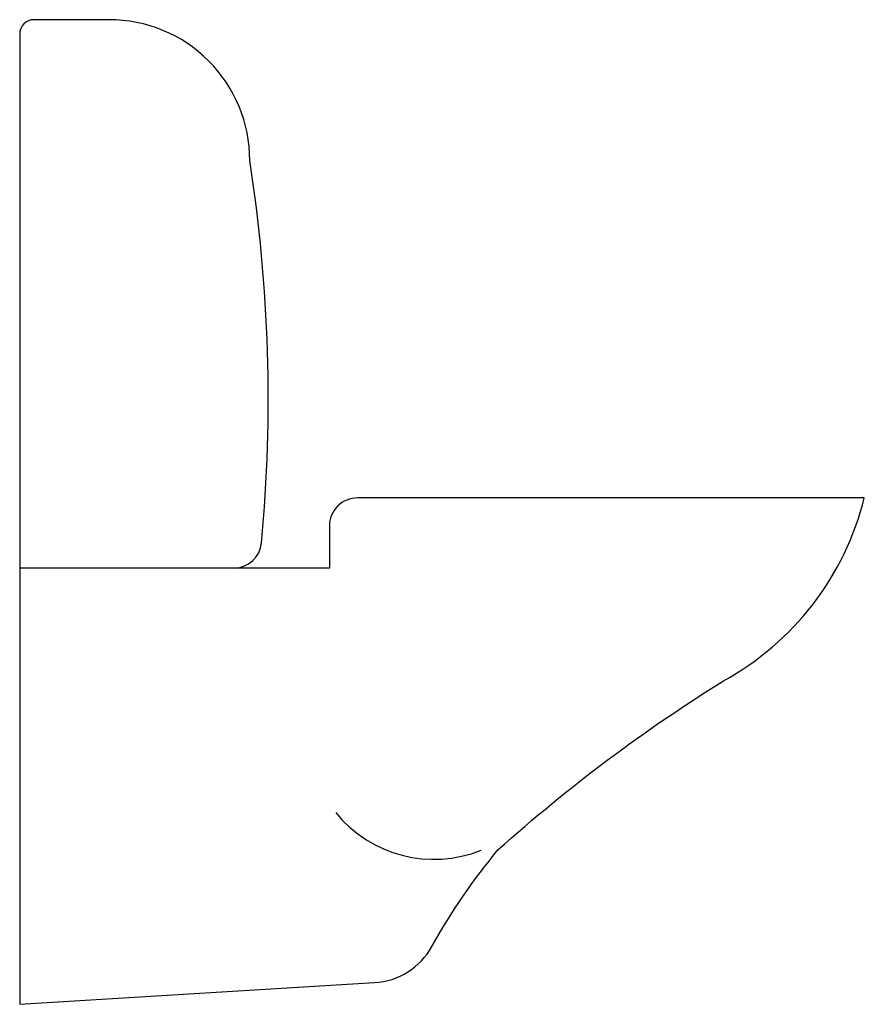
# Model space of a CAD drawing. Extents: x 0 to 0.6, y 0 to 0.7.
import ezdxf

# ---------------------------------------------------------------- set-up
doc = ezdxf.new("R2010")
doc.units = 0
doc.layers.add('SN', color=7, linetype='CONTINUOUS')

msp = doc.modelspace()

# ---------------------------------------------------------------- linework, layer by layer
at = {"layer": 'SN', "color": 0}
msp.add_lwpolyline([(0.15191, 0.31, 0.387463), (0.17183, 0.32816, 0.061527), (0.16348, 0.6, 0.414214), (0.06348, 0.7), (0.01, 0.7, 0.414214), (0, 0.69), (0, 0), (0.25214, 0.0154, 0.255977), (0.29279, 0.04102, -0.046416), (0.34, 0.11, -0.043396), (0.5, 0.23, 0.209178), (0.6, 0.36), (0.24, 0.36, 0.414214), (0.22, 0.34), (0.22, 0.31), (0, 0.31)], format="xyb", dxfattribs=at)
msp.add_arc((0.29438, 0.1933), 0.09021, 219.20947, 291.75113, dxfattribs=at)

doc.saveas('drawing.dxf')
